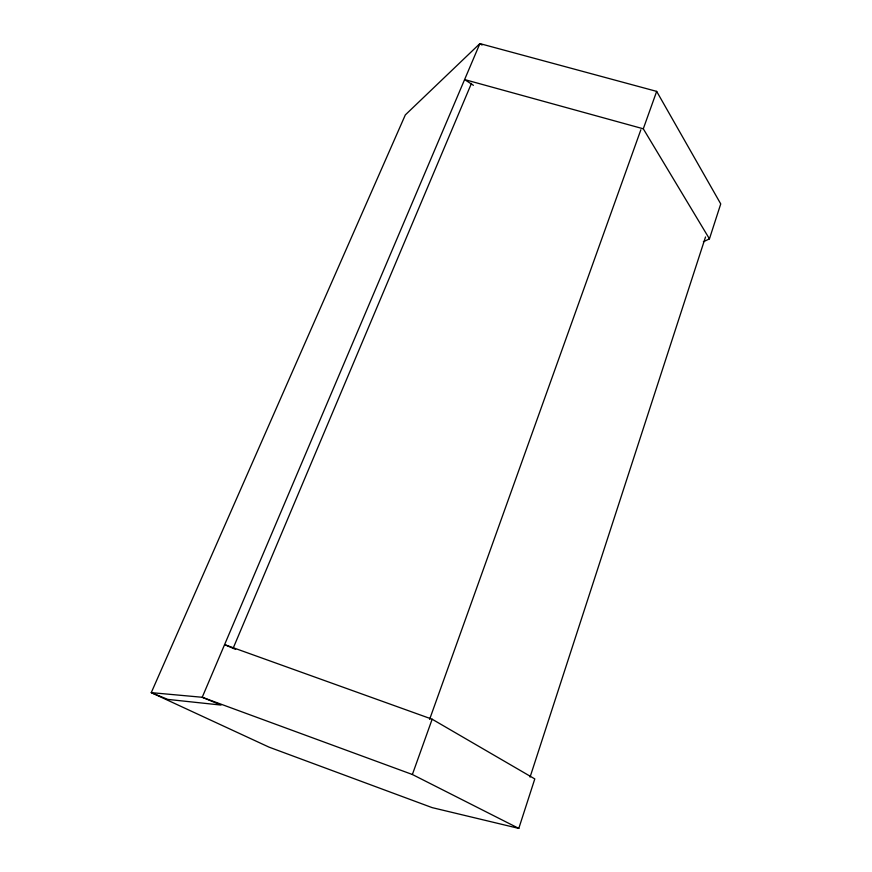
<?xml version="1.0" encoding="UTF-8"?>
<svg xmlns="http://www.w3.org/2000/svg" width="872" height="872" viewBox="0 0 872 872"><rect width="100%" height="100%" fill="white"/><g stroke="black" fill="none" stroke-linecap="round" stroke-linejoin="round"><path stroke-width="1.31" d="M703.355 241.806L709.437 238.863L720.741 203.917L656.671 91.386L479.883 43.6L405.317 114.919L151.259 692.641L269.012 747.13L432.152 807.625L518.796 828.4L534.798 778.914L432.152 719.215L224.584 644.626L235.636 649.411M530.056 777.126L705.524 236.955M429.602 719.389L640.866 129.764M518.796 828.4L412.38 774.5L432.152 719.215M709.437 238.863L643.296 128.794L656.671 91.386M233.238 648.049L471.458 83.374M643.296 128.794L464.602 79.57L473.42 85.314M412.38 774.5L202.228 697.273L151.259 692.641L167.762 699.399L221.052 705.067L202.228 697.273L479.883 43.6L482.053 45.039"/></g></svg>
